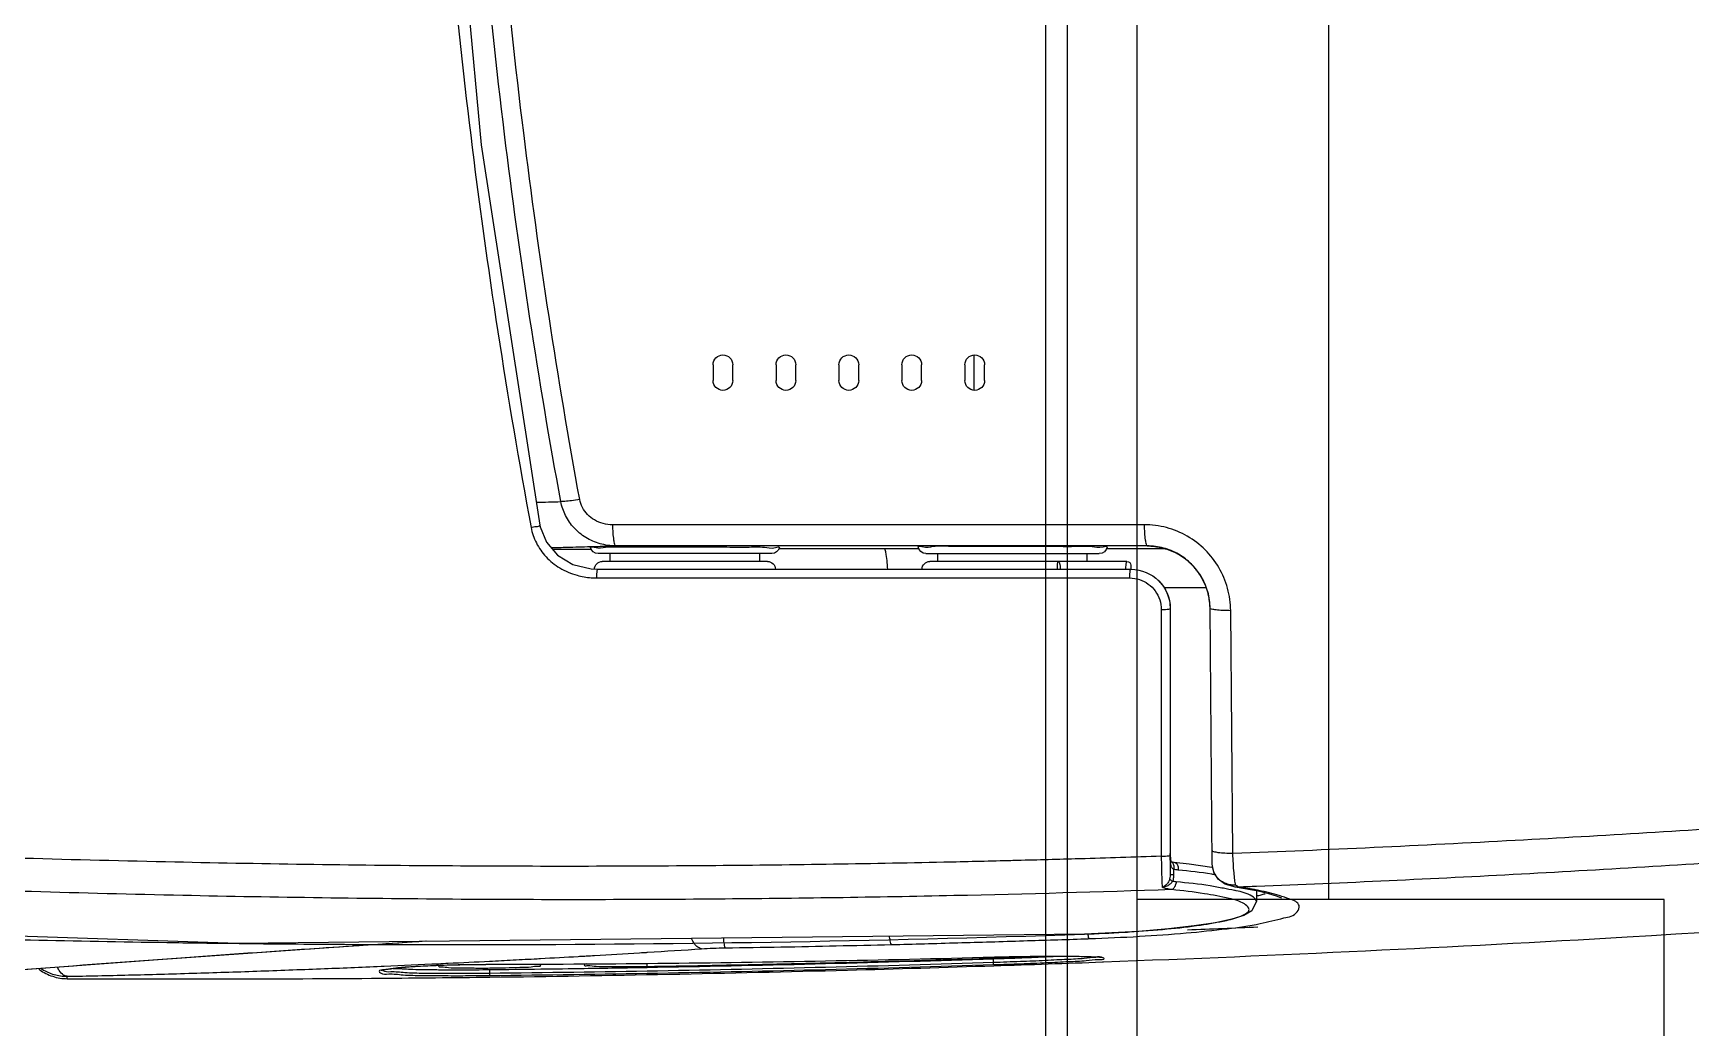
# Model space of a CAD drawing. Header units: millimetres. Extents: x 238075 to 303070, y -258150 to -205841.
# Drawn here: x 259008.1 to 259218.7, y -238812.5 to -238686 of the extents above; entities that cross this region are included whole.
import ezdxf

# ---------------------------------------------------------------- set-up
doc = ezdxf.new("R2010")
doc.units = ezdxf.units.MM
doc.header["$LTSCALE"] = 200
doc.layers.add('L4', color=4, linetype='Continuous')
doc.layers.add('아파트', color=253, linetype='Continuous')

msp = doc.modelspace()

# ---------------------------------------------------------------- linework, layer by layer
at = {"layer": 'L4'}
for p, q in [((259136.69, -238237.69), (259136.69, -238928.49)), ((259139.49, -238928.49), (259139.49, -238237.69)), ((259148.29, -238237.69, 0), (259148.29, -238928.49, 0)), ((259172.64, -238382.72), (259172.64, -238796.22)), ((259060.34, -238649.82), (259064.99, -238700.26)), ((259064.99, -238700.26), (259072.48, -238748.62)), ((259127.62, -238727), (259127.62, -238731.44)), ((259094.47, -238728.22), (259094.47, -238730.22)), ((259096.97, -238730.22), (259096.97, -238728.22)), ((259102.47, -238728.22), (259102.47, -238730.22)), ((259104.97, -238730.22), (259104.97, -238728.22)), ((259110.47, -238728.22), (259110.47, -238730.22)), ((259112.97, -238730.22), (259112.97, -238728.22)), ((259118.47, -238728.22), (259118.47, -238730.22)), ((259120.97, -238730.22), (259120.97, -238728.22)), ((259126.47, -238728.22), (259126.47, -238730.22)), ((259128.97, -238730.22), (259128.97, -238728.22)), ((259072.48, -238748.62), (259072.52, -238748.83)), ((259072.52, -238748.83), (259073.31, -238750.77)), ((259073.31, -238750.77), (259074.72, -238752.42)), ((259074.72, -238752.42), (259076.66, -238753.6)), ((259101.93, -238752.22), (259079.87, -238752.22)), ((259081.4, -238753.22), (259081.4, -238752.22)), ((259081.4, -238753.22), (259081.4, -238752.22)), ((259100.4, -238753.22), (259100.4, -238752.22)), ((259121.52, -238752.22), (259143.54, -238752.22)), ((259123.02, -238753.22), (259123.02, -238752.22)), ((259123.02, -238753.22), (259123.02, -238752.22)), ((259142.02, -238753.22), (259142.02, -238752.22)), ((259149.63, -238751.25), (259149.62, -238751.3)), ((259149.7, -238751.3), (259149.62, -238751.3)), ((259076.66, -238753.6), (259079, -238754.18)), ((259079, -238754.18), (259079.84, -238754.22)), ((259079.84, -238754.22), (259147.55, -238754.22)), ((259101.4, -238753.22), (259080.4, -238753.22)), ((259147.05, -238753.22), (259122.02, -238753.22)), ((259147.55, -238753.72), (259147.55, -238754.22)), ((259151.03, -238755.64), (259151.01, -238755.62)), ((259151.08, -238755.69), (259151.03, -238755.64)), ((259151.08, -238755.69), (259151.13, -238755.74)), ((259151.13, -238755.74), (259151.21, -238755.82)), ((259151.21, -238755.82), (259151.3, -238755.92)), ((259151.3, -238755.92), (259151.41, -238756.06)), ((259151.41, -238756.06), (259151.53, -238756.21)), ((259151.53, -238756.21), (259151.65, -238756.37)), ((259151.65, -238756.37), (259151.78, -238756.56)), ((259151.78, -238756.56), (259151.9, -238756.76)), ((259151.9, -238756.76), (259152.01, -238756.97)), ((259152.01, -238756.97), (259152.12, -238757.2)), ((259152.12, -238757.2), (259152.21, -238757.43)), ((259152.21, -238757.43), (259152.3, -238757.68)), ((259152.3, -238757.68), (259152.38, -238757.93)), ((259152.38, -238757.93), (259152.44, -238758.2)), ((259152.44, -238758.2), (259152.49, -238758.48)), ((259152.49, -238758.48), (259152.52, -238758.76)), ((259152.52, -238758.76), (259152.54, -238759.05)), ((259151.42, -238759.33), (259151.42, -238790.71)), ((259152.54, -238759.05), (259152.55, -238759.22)), ((259152.55, -238759.22), (259152.55, -238793.08)), ((259157.9, -238791.7), (259157.61, -238759.18)), ((259160.51, -238790.37), (259160.24, -238759.49)), ((259152.55, -238790.36), (259152.55, -238790.37)), ((259152.55, -238790.36), (259152.55, -238790.52)), ((259152.55, -238790.52), (259152.57, -238791.03)), ((259152.57, -238791.03), (259152.62, -238791.36)), ((259152.61, -238791.38), (259152.67, -238791.4)), ((259152.62, -238791.36), (259152.64, -238791.41)), ((259152.67, -238791.4), (259152.67, -238791.4)), ((259152.67, -238791.4), (259153.02, -238791.47)), ((259152.98, -238792.37), (259152.98, -238793.08)), ((259153.02, -238791.47), (259154.94, -238791.69)), ((259154.94, -238791.69), (259157.83, -238792.11)), ((259157.83, -238792.11), (259157.98, -238792.14)), ((259158.1, -238792.72), (259157.9, -238791.7)), ((259152.98, -238793.08), (259152.55, -238793.08)), ((259158.66, -238793.61), (259158.1, -238792.72)), ((259159.43, -238794.2), (259158.66, -238793.61)), ((259160.8, -238794.64), (259159.43, -238794.2)), ((259215.29, -238796.22), (259148.29, -238796.22, 0)), ((259161.3, -238794.64), (259160.8, -238794.64)), ((259162.04, -238794.84), (259160.8, -238794.64)), ((259163.73, -238795.17), (259162.04, -238794.84)), ((259163.53, -238796.44), (259162.93, -238797.64)), ((259163.53, -238795.13), (259163.53, -238796.45)), ((259163.53, -238796.45), (259163.53, -238796.44)), ((259165.09, -238795.49), (259163.73, -238795.17)), ((259166.06, -238795.78), (259165.09, -238795.49)), ((259166.62, -238796.01), (259166.06, -238795.78)), ((259166.61, -238795.97), (259166.7, -238796.04)), ((259166.7, -238796.04), (259166.62, -238796.01)), ((259215.29, -238876.22), (259215.29, -238796.22)), ((259034.1, -238801.8), (258924.12, -238798.17)), ((259160.4, -238798.71), (259158.31, -238799.16)), ((259161.9, -238798.23), (259160.4, -238798.71)), ((259162.93, -238797.64), (259161.9, -238798.23)), ((259141.66, -238800.61), (259034.1, -238801.8)), ((259141.66, -238800.61), (259141.65, -238800.61)), ((259144.28, -238800.51), (259141.66, -238800.61)), ((259148.51, -238800.26), (259144.28, -238800.51)), ((259152.32, -238799.95), (259148.51, -238800.26)), ((259155.61, -238799.58), (259152.32, -238799.95)), ((259158.31, -238799.16), (259155.61, -238799.58)), ((259042.56, -238802.57), (259023.4, -238803.92)), ((259058.09, -238801.53), (259042.56, -238802.57)), ((259023.4, -238803.92), (259006.28, -238805.21)), ((259053, -238805.1), (259052.61, -238805.17)), ((259053.51, -238805.03), (259053, -238805.1)), ((259054.16, -238804.95), (259053.51, -238805.03)), ((259054.94, -238804.88), (259054.16, -238804.95)), ((259055.86, -238804.81), (259054.94, -238804.88)), ((259056.91, -238804.74), (259055.86, -238804.81)), ((259058.08, -238804.68), (259056.91, -238804.74)), ((259059.39, -238804.62), (259058.08, -238804.68)), ((259060.8, -238804.57), (259059.39, -238804.62)), ((259062.32, -238804.54), (259060.8, -238804.57)), ((259063.92, -238804.51), (259062.32, -238804.54)), ((259065.59, -238804.5), (259063.92, -238804.51)), ((259066.1, -238804.49), (259065.59, -238804.5)), ((259086.1, -238804.72), (259086.1, -238804.37)), ((259130.1, -238803.67), (259130.1, -238803.57)), ((259130.1, -238804.19), (259130.1, -238803.79)), ((259130.11, -238804.49), (259130.1, -238804.19)), ((259132.08, -238803.52), (259130.11, -238803.57)), ((259134.01, -238803.49), (259132.08, -238803.52)), ((259135.81, -238803.47), (259134.01, -238803.49)), ((259137.45, -238803.46), (259135.81, -238803.47)), ((259138.9, -238803.46), (259137.45, -238803.46)), ((259140.17, -238803.47), (259138.9, -238803.46)), ((259141.24, -238803.48), (259140.17, -238803.47)), ((259141.71, -238803.49), (259141.24, -238803.48)), ((259142.13, -238803.5), (259141.71, -238803.49)), ((259142.5, -238803.52), (259142.13, -238803.5)), ((259142.83, -238803.53), (259142.5, -238803.52)), ((259143.11, -238803.54), (259142.83, -238803.53)), ((259143.36, -238803.56), (259143.11, -238803.54)), ((259143.57, -238803.57), (259143.36, -238803.56)), ((259143.74, -238803.59), (259143.57, -238803.57)), ((259143.87, -238803.6), (259143.74, -238803.59)), ((259143.97, -238803.61), (259143.87, -238803.6)), ((259144.03, -238803.63), (259143.97, -238803.61)), ((259144.05, -238803.63), (259144.03, -238803.63)), ((259052.35, -238805.24), (259052.32, -238805.24)), ((259052.61, -238805.17), (259052.35, -238805.24)), ((259066.1, -238805.57), (259066.1, -238805.16)), ((259066.1, -238805.87), (259066.1, -238805.57))]:
    msp.add_line(p, q, dxfattribs=at)
for points in [[(259059.15, -238649.08), (259060.14, -238665.77), (259061.65, -238682.43), (259063.68, -238699.02)], [(259067.98, -238698.91), (259065.89, -238681.93), (259064.35, -238664.89), (259063.35, -238647.82)], [(259070.41, -238698.72), (259068.33, -238681.78), (259066.79, -238664.77), (259065.8, -238647.73)], [(259063.68, -238699.02), (259065.72, -238715.73), (259068.28, -238732.37), (259071.35, -238748.91)], [(259075.13, -238745.62), (259072.29, -238730.13), (259069.9, -238714.54), (259067.98, -238698.91)], [(259077.53, -238745.34), (259074.7, -238729.88), (259072.33, -238714.33), (259070.41, -238698.72)], [(259094.47, -238728.22), (259094.47, -238727.53), (259095.03, -238726.97), (259095.72, -238726.97)], [(259095.72, -238726.97), (259096.41, -238726.97), (259096.97, -238727.53), (259096.97, -238728.22)], [(259102.47, -238728.22), (259102.47, -238727.53), (259103.03, -238726.97), (259103.72, -238726.97)], [(259103.72, -238726.97), (259104.41, -238726.97), (259104.97, -238727.53), (259104.97, -238728.22)], [(259110.47, -238728.22), (259110.47, -238727.53), (259111.03, -238726.97), (259111.72, -238726.97)], [(259111.72, -238726.97), (259112.41, -238726.97), (259112.97, -238727.53), (259112.97, -238728.22)], [(259118.47, -238728.22), (259118.47, -238727.53), (259119.03, -238726.97), (259119.72, -238726.97)], [(259119.72, -238726.97), (259120.41, -238726.97), (259120.97, -238727.53), (259120.97, -238728.22)], [(259126.47, -238728.22), (259126.47, -238727.53), (259127.03, -238726.97), (259127.72, -238726.97)], [(259127.72, -238726.97), (259128.41, -238726.97), (259128.97, -238727.53), (259128.97, -238728.22)], [(259095.72, -238731.47), (259095.03, -238731.47), (259094.47, -238730.91), (259094.47, -238730.22)], [(259096.97, -238730.22), (259096.97, -238730.91), (259096.41, -238731.47), (259095.72, -238731.47)], [(259103.72, -238731.47), (259103.03, -238731.47), (259102.47, -238730.91), (259102.47, -238730.22)], [(259104.97, -238730.22), (259104.97, -238730.91), (259104.41, -238731.47), (259103.72, -238731.47)], [(259111.72, -238731.47), (259111.03, -238731.47), (259110.47, -238730.91), (259110.47, -238730.22)], [(259112.97, -238730.22), (259112.97, -238730.91), (259112.41, -238731.47), (259111.72, -238731.47)], [(259119.72, -238731.47), (259119.03, -238731.47), (259118.47, -238730.91), (259118.47, -238730.22)], [(259120.97, -238730.22), (259120.97, -238730.91), (259120.41, -238731.47), (259119.72, -238731.47)], [(259127.72, -238731.47), (259127.03, -238731.47), (259126.47, -238730.91), (259126.47, -238730.22)], [(259128.97, -238730.22), (259128.97, -238730.91), (259128.41, -238731.47), (259127.72, -238731.47)], [(259072.02, -238745.7), (259073.06, -238745.68), (259074.1, -238745.65), (259075.13, -238745.62)], [(259075.65, -238745.6), (259075.48, -238745.62), (259075.31, -238745.63), (259075.13, -238745.62)], [(259075.73, -238747.4), (259075.45, -238746.84), (259075.25, -238746.24), (259075.13, -238745.62)], [(259076.49, -238745.5), (259076.21, -238745.54), (259075.93, -238745.57), (259075.65, -238745.6)], [(259077.53, -238745.34), (259077.19, -238745.4), (259076.84, -238745.46), (259076.49, -238745.5)], [(259077.88, -238746.36), (259077.72, -238746.04), (259077.6, -238745.7), (259077.53, -238745.34)], [(259076.81, -238748.96), (259076.38, -238748.49), (259076.02, -238747.97), (259075.73, -238747.4)], [(259078.52, -238747.26), (259078.27, -238746.99), (259078.05, -238746.69), (259077.88, -238746.36)], [(259079.41, -238747.95), (259079.08, -238747.76), (259078.78, -238747.53), (259078.52, -238747.26)], [(259080.49, -238748.4), (259080.12, -238748.3), (259079.75, -238748.15), (259079.41, -238747.95)], [(259071.35, -238748.91), (259071.57, -238748.87), (259071.73, -238748.8), (259071.99, -238748.78)], [(259071.35, -238748.91), (259071.48, -238749.59), (259071.71, -238750.25), (259072.02, -238750.87)], [(259071.99, -238748.78), (259072.19, -238748.77), (259072.45, -238748.79), (259072.47, -238748.62)], [(259078.3, -238750.18), (259077.75, -238749.85), (259077.25, -238749.44), (259076.81, -238748.96)], [(259080.11, -238750.97), (259079.48, -238750.79), (259078.87, -238750.53), (259078.3, -238750.18)], [(259081.69, -238748.56), (259081.29, -238748.56), (259080.89, -238748.51), (259080.49, -238748.4)], [(259081.69, -238748.56), (259081.7, -238748.91), (259081.71, -238749.25), (259081.74, -238749.6)], [(259116.2, -238748.56), (259104.7, -238748.56), (259093.19, -238748.56), (259081.69, -238748.56)], [(259081.74, -238749.6), (259081.76, -238749.9), (259081.79, -238750.2), (259081.83, -238750.47)], [(259149.24, -238748.56), (259138.23, -238748.56), (259127.21, -238748.56), (259116.2, -238748.56)], [(259152.09, -238748.93), (259151.16, -238748.69), (259150.2, -238748.56), (259149.24, -238748.56)], [(259149.24, -238748.56), (259149.25, -238748.91), (259149.26, -238749.25), (259149.28, -238749.6)], [(259149.28, -238749.6), (259149.3, -238749.9), (259149.33, -238750.2), (259149.37, -238750.47)], [(259154.72, -238750.03), (259153.9, -238749.55), (259153.01, -238749.18), (259152.09, -238748.93)], [(259156.99, -238751.75), (259156.31, -238751.08), (259155.55, -238750.5), (259154.72, -238750.03)], [(259072.02, -238750.87), (259072.34, -238751.51), (259072.76, -238752.1), (259073.25, -238752.63)], [(259073.91, -238751.47), (259074.58, -238751.45), (259075.25, -238751.43), (259075.93, -238751.42)], [(259078.9, -238751.69), (259077.31, -238751.7), (259075.71, -238751.7), (259074.11, -238751.71)], [(259075.93, -238751.42), (259076.92, -238751.39), (259077.91, -238751.36), (259078.9, -238751.33)], [(259078.9, -238751.45), (259078.9, -238751.29), (259079.16, -238751.37), (259079.38, -238751.42)], [(259078.9, -238751.33), (259079.21, -238751.33), (259079.53, -238751.32), (259079.85, -238751.31)], [(259079.87, -238752.22), (259079.41, -238752.22), (259079.01, -238751.9), (259078.9, -238751.45)], [(259079.01, -238751.69), (259078.97, -238751.69), (259078.94, -238751.69), (259078.9, -238751.69)], [(259079.38, -238751.42), (259080.04, -238751.57), (259080.39, -238751.45), (259080.8, -238751.4)], [(259079.85, -238751.31), (259080.6, -238751.29), (259081.35, -238751.27), (259082.1, -238751.25)], [(259082.1, -238751.25), (259081.43, -238751.25), (259080.76, -238751.15), (259080.11, -238750.97)], [(259080.8, -238751.4), (259081.46, -238751.31), (259082.27, -238751.36), (259083.04, -238751.38)], [(259081.83, -238750.47), (259081.86, -238750.65), (259081.89, -238750.82), (259081.95, -238751.04)], [(259081.95, -238751.04), (259081.98, -238751.14), (259082.02, -238751.24), (259082.1, -238751.25)], [(259116.59, -238751.25), (259105.1, -238751.25), (259093.6, -238751.25), (259082.1, -238751.25)], [(259083.04, -238751.38), (259084.03, -238751.4), (259084.97, -238751.38), (259085.91, -238751.36)], [(259085.91, -238751.36), (259087, -238751.35), (259088.1, -238751.36), (259089.19, -238751.36)], [(259089.19, -238751.36), (259090.33, -238751.36), (259091.47, -238751.37), (259092.61, -238751.36)], [(259092.61, -238751.36), (259093.7, -238751.36), (259094.8, -238751.36), (259095.88, -238751.38)], [(259095.88, -238751.38), (259096.83, -238751.39), (259097.76, -238751.42), (259098.76, -238751.4)], [(259098.76, -238751.4), (259099.53, -238751.38), (259100.34, -238751.33), (259100.99, -238751.42)], [(259100.99, -238751.42), (259101.41, -238751.48), (259101.76, -238751.6), (259102.41, -238751.45)], [(259102.9, -238751.48), (259102.78, -238751.92), (259102.39, -238752.22), (259101.93, -238752.22)], [(259102.41, -238751.45), (259102.64, -238751.4), (259102.9, -238751.32), (259102.9, -238751.48)], [(259109.45, -238751.64), (259107.26, -238751.64), (259105.08, -238751.64), (259102.9, -238751.64)], [(259116.2, -238751.64), (259113.95, -238751.64), (259111.7, -238751.64), (259109.45, -238751.64)], [(259120.52, -238751.64), (259119.08, -238751.64), (259117.64, -238751.64), (259116.2, -238751.64)], [(259116.4, -238752.02), (259116.37, -238751.84), (259116.35, -238751.64), (259116.2, -238751.64)], [(259116.57, -238753.09), (259116.53, -238752.76), (259116.47, -238752.46), (259116.4, -238752.02)], [(259149.63, -238751.25), (259138.61, -238751.25), (259127.6, -238751.25), (259116.59, -238751.25)], [(259120.52, -238751.36), (259120.53, -238751.2), (259120.79, -238751.28), (259121.01, -238751.33)], [(259121.52, -238752.22), (259121.02, -238752.22), (259120.59, -238751.85), (259120.52, -238751.36)], [(259120.63, -238751.64), (259120.59, -238751.64), (259120.56, -238751.64), (259120.52, -238751.64)], [(259121.01, -238751.33), (259121.66, -238751.48), (259122.02, -238751.36), (259122.43, -238751.3)], [(259122.43, -238751.3), (259123.08, -238751.21), (259123.89, -238751.26), (259124.67, -238751.28)], [(259124.67, -238751.28), (259125.66, -238751.31), (259126.59, -238751.28), (259127.54, -238751.27)], [(259127.54, -238751.27), (259128.62, -238751.26), (259129.72, -238751.26), (259130.82, -238751.27)], [(259130.82, -238751.27), (259131.96, -238751.27), (259133.09, -238751.27), (259134.23, -238751.27)], [(259134.23, -238751.27), (259135.33, -238751.27), (259136.43, -238751.27), (259137.51, -238751.28)], [(259137.51, -238751.28), (259138.46, -238751.3), (259139.39, -238751.33), (259140.38, -238751.3)], [(259140.38, -238751.3), (259141.16, -238751.28), (259141.97, -238751.23), (259142.62, -238751.33)], [(259142.62, -238751.33), (259143.03, -238751.39), (259143.38, -238751.5), (259144.04, -238751.36)], [(259144.52, -238751.39), (259144.44, -238751.87), (259144.03, -238752.22), (259143.54, -238752.22)], [(259144.04, -238751.36), (259144.26, -238751.31), (259144.52, -238751.22), (259144.52, -238751.39)], [(259144.52, -238751.64), (259144.49, -238751.64), (259144.46, -238751.64), (259144.43, -238751.64)], [(259145.74, -238751.64), (259145.33, -238751.64), (259144.93, -238751.64), (259144.52, -238751.64)], [(259149.86, -238751.63), (259148.49, -238751.64), (259147.11, -238751.64), (259145.74, -238751.64)], [(259149.37, -238750.47), (259149.4, -238750.65), (259149.43, -238750.82), (259149.49, -238751.04)], [(259149.49, -238751.04), (259149.51, -238751.14), (259149.54, -238751.24), (259149.62, -238751.25)], [(259151.52, -238751.53), (259150.9, -238751.38), (259150.26, -238751.3), (259149.62, -238751.3)], [(259151.69, -238751.52), (259151.02, -238751.34), (259150.32, -238751.25), (259149.63, -238751.25)], [(259151.78, -238751.62), (259151.14, -238751.62), (259150.5, -238751.63), (259149.86, -238751.63)], [(259153.23, -238752.15), (259152.69, -238751.88), (259152.11, -238751.67), (259151.52, -238751.53)], [(259153.61, -238752.31), (259153.01, -238751.96), (259152.36, -238751.7), (259151.69, -238751.52)], [(259154.38, -238752.86), (259154.02, -238752.59), (259153.63, -238752.35), (259153.23, -238752.15)], [(259155.25, -238753.56), (259154.76, -238753.08), (259154.21, -238752.65), (259153.61, -238752.31)], [(259158.73, -238754.01), (259158.25, -238753.18), (259157.66, -238752.43), (259156.99, -238751.75)], [(259073.25, -238752.63), (259073.76, -238753.18), (259074.35, -238753.66), (259075, -238754.05)], [(259075, -238754.05), (259075.68, -238754.46), (259076.43, -238754.78), (259077.19, -238754.99)], [(259079.4, -238754.22), (259079.4, -238753.67), (259079.85, -238753.22), (259080.4, -238753.22)], [(259079.71, -238754.79), (259079.73, -238754.65), (259079.75, -238754.51), (259079.76, -238754.38)], [(259079.76, -238754.38), (259079.77, -238754.32), (259079.78, -238754.22), (259079.84, -238754.22)], [(259101.4, -238753.22), (259101.95, -238753.22), (259102.4, -238753.67), (259102.4, -238754.22)], [(259116.67, -238754.22), (259116.65, -238753.85), (259116.62, -238753.44), (259116.57, -238753.09)], [(259121.02, -238754.22), (259121.02, -238753.67), (259121.47, -238753.22), (259122.02, -238753.22)], [(259138.19, -238753.85), (259138.18, -238753.89), (259138.18, -238753.93), (259138.18, -238753.97)], [(259138.18, -238753.97), (259138.18, -238754.01), (259138.18, -238754.05), (259138.18, -238754.09)], [(259138.18, -238754.09), (259138.18, -238754.14), (259138.18, -238754.18), (259138.18, -238754.22)], [(259138.2, -238753.62), (259138.19, -238753.65), (259138.19, -238753.69), (259138.19, -238753.73)], [(259138.19, -238753.73), (259138.19, -238753.77), (259138.19, -238753.81), (259138.19, -238753.85)], [(259138.22, -238753.34), (259138.22, -238753.41), (259138.21, -238753.46), (259138.2, -238753.51)], [(259138.2, -238753.51), (259138.2, -238753.54), (259138.2, -238753.58), (259138.2, -238753.62)], [(259138.26, -238753.22), (259138.22, -238753.22), (259138.23, -238753.29), (259138.22, -238753.34)], [(259138.26, -238753.22), (259138.31, -238753.22), (259138.35, -238753.25), (259138.38, -238753.28)], [(259138.38, -238753.28), (259138.42, -238753.32), (259138.45, -238753.37), (259138.47, -238753.42)], [(259138.47, -238753.42), (259138.48, -238753.45), (259138.49, -238753.48), (259138.5, -238753.51)], [(259138.5, -238753.51), (259138.51, -238753.55), (259138.52, -238753.58), (259138.53, -238753.62)], [(259138.53, -238753.62), (259138.54, -238753.65), (259138.55, -238753.69), (259138.56, -238753.73)], [(259138.56, -238753.73), (259138.56, -238753.77), (259138.57, -238753.81), (259138.57, -238753.85)], [(259138.57, -238753.85), (259138.58, -238753.89), (259138.58, -238753.93), (259138.59, -238753.97)], [(259138.59, -238753.97), (259138.59, -238754.01), (259138.59, -238754.05), (259138.59, -238754.09)], [(259138.59, -238754.09), (259138.6, -238754.14), (259138.6, -238754.18), (259138.6, -238754.22)], [(259146.88, -238753.89), (259146.88, -238754), (259146.87, -238754.11), (259146.87, -238754.22)], [(259146.91, -238753.63), (259146.9, -238753.72), (259146.89, -238753.8), (259146.88, -238753.89)], [(259146.94, -238753.43), (259146.93, -238753.5), (259146.92, -238753.56), (259146.91, -238753.63)], [(259146.98, -238753.31), (259146.96, -238753.36), (259146.95, -238753.39), (259146.94, -238753.43)], [(259147.05, -238753.22), (259147.01, -238753.22), (259146.99, -238753.27), (259146.98, -238753.31)], [(259147.05, -238753.22), (259147.32, -238753.22), (259147.55, -238753.45), (259147.55, -238753.72)], [(259147.43, -238754.79), (259147.44, -238754.66), (259147.46, -238754.55), (259147.48, -238754.38)], [(259147.48, -238754.38), (259147.48, -238754.3), (259147.49, -238754.22), (259147.55, -238754.22)], [(259147.55, -238754.22), (259150.31, -238754.22), (259152.55, -238756.46), (259152.55, -238759.22)], [(259154.66, -238753.08), (259154.57, -238753), (259154.48, -238752.93), (259154.38, -238752.86)], [(259154.82, -238753.21), (259154.77, -238753.17), (259154.71, -238753.12), (259154.66, -238753.08)], [(259155.62, -238754), (259155.37, -238753.72), (259155.1, -238753.45), (259154.82, -238753.21)], [(259155.64, -238753.98), (259155.52, -238753.84), (259155.39, -238753.7), (259155.25, -238753.56)], [(259155.81, -238754.22), (259155.75, -238754.15), (259155.68, -238754.07), (259155.62, -238754)], [(259156.15, -238754.62), (259155.99, -238754.4), (259155.82, -238754.19), (259155.64, -238753.98)], [(259156.13, -238754.64), (259156.03, -238754.5), (259155.92, -238754.36), (259155.81, -238754.22)], [(259159.84, -238756.64), (259159.59, -238755.72), (259159.21, -238754.83), (259158.73, -238754.01)], [(259077.19, -238754.99), (259077.78, -238755.15), (259078.38, -238755.26), (259078.98, -238755.3)], [(259078.98, -238755.3), (259079.22, -238755.32), (259079.46, -238755.33), (259079.7, -238755.33)], [(259079.7, -238755.33), (259079.7, -238755.15), (259079.7, -238754.97), (259079.71, -238754.79)], [(259079.7, -238755.33), (259079.75, -238755.33), (259079.79, -238755.33), (259079.84, -238755.33)], [(259079.84, -238755.33), (259087.42, -238755.33), (259095.01, -238755.33), (259102.59, -238755.33)], [(259102.59, -238755.33), (259106.67, -238755.33), (259110.75, -238755.33), (259114.82, -238755.33)], [(259114.82, -238755.33), (259114.99, -238755.33), (259115.16, -238755.33), (259115.32, -238755.33)], [(259115.32, -238755.33), (259118.6, -238755.33), (259121.88, -238755.33), (259125.16, -238755.33)], [(259125.16, -238755.33), (259132.58, -238755.33), (259140, -238755.33), (259147.42, -238755.33)], [(259147.42, -238755.33), (259147.41, -238755.15), (259147.41, -238754.95), (259147.43, -238754.79)], [(259147.42, -238755.33), (259147.84, -238755.33), (259148.26, -238755.4), (259148.66, -238755.53)], [(259148.66, -238755.53), (259149.06, -238755.66), (259149.43, -238755.85), (259149.77, -238756.1)], [(259149.77, -238756.1), (259150.11, -238756.34), (259150.41, -238756.65), (259150.65, -238756.98)], [(259152.13, -238756.59), (259152.02, -238756.59), (259151.9, -238756.59), (259151.79, -238756.59)], [(259156.55, -238756.57), (259155.08, -238756.58), (259153.6, -238756.58), (259152.13, -238756.59)], [(259156.63, -238755.43), (259156.48, -238755.16), (259156.31, -238754.89), (259156.13, -238754.64)], [(259156.52, -238755.2), (259156.4, -238755), (259156.28, -238754.81), (259156.15, -238754.62)], [(259157.33, -238757.11), (259157.14, -238756.44), (259156.87, -238755.8), (259156.52, -238755.2)], [(259157.11, -238756.57), (259156.92, -238756.57), (259156.74, -238756.57), (259156.55, -238756.57)], [(259156.67, -238755.51), (259156.65, -238755.49), (259156.64, -238755.46), (259156.63, -238755.43)], [(259157.24, -238756.88), (259157.1, -238756.41), (259156.9, -238755.95), (259156.67, -238755.51)], [(259160.24, -238759.49), (259160.23, -238758.53), (259160.1, -238757.57), (259159.84, -238756.64)], [(259150.65, -238756.98), (259150.9, -238757.32), (259151.09, -238757.7), (259151.22, -238758.1)], [(259151.22, -238758.1), (259151.35, -238758.49), (259151.42, -238758.92), (259151.42, -238759.33)], [(259157.39, -238757.4), (259157.35, -238757.23), (259157.3, -238757.05), (259157.24, -238756.88)], [(259157.61, -238759.18), (259157.61, -238758.48), (259157.51, -238757.78), (259157.33, -238757.11)], [(259157.52, -238758.06), (259157.49, -238757.84), (259157.44, -238757.62), (259157.39, -238757.4)], [(259157.61, -238759.12), (259157.61, -238758.76), (259157.57, -238758.41), (259157.52, -238758.06)], [(259151.42, -238759.33), (259151.6, -238759.34), (259151.8, -238759.34), (259151.97, -238759.33)], [(259151.97, -238759.33), (259152.1, -238759.31), (259152.21, -238759.29), (259152.39, -238759.28)], [(259152.39, -238759.28), (259152.46, -238759.28), (259152.55, -238759.28), (259152.55, -238759.22)], [(259157.81, -238759.29), (259157.72, -238759.27), (259157.62, -238759.25), (259157.61, -238759.18)], [(259158.37, -238759.39), (259158.19, -238759.37), (259158.04, -238759.34), (259157.81, -238759.29)], [(259159.21, -238759.46), (259158.92, -238759.44), (259158.63, -238759.42), (259158.37, -238759.39)], [(259160.24, -238759.49), (259159.9, -238759.48), (259159.56, -238759.48), (259159.21, -238759.46)], [(259229.84, -238786.67), (259218.7, -238787.43), (259207.55, -238788.11), (259196.39, -238788.71)], [(259026.11, -238791.46), (259013.32, -238791.19), (259000.53, -238790.82), (258987.74, -238790.35)], [(259158.08, -238790.14), (259157.99, -238790.11), (259157.89, -238790.08), (259157.88, -238790)], [(259158.64, -238790.26), (259158.46, -238790.23), (259158.3, -238790.2), (259158.08, -238790.14)], [(259159.48, -238790.34), (259159.2, -238790.32), (259158.9, -238790.29), (259158.64, -238790.26)], [(259160.51, -238790.37), (259160.17, -238790.37), (259159.83, -238790.36), (259159.48, -238790.34)], [(259196.39, -238788.71), (259184.44, -238789.36), (259172.48, -238789.91), (259160.51, -238790.37)], [(259061.37, -238791.95), (259049.62, -238791.88), (259037.86, -238791.71), (259026.11, -238791.46)], [(259093.87, -238791.92), (259083.04, -238792.01), (259072.2, -238792.02), (259061.37, -238791.95)], [(259123.81, -238791.48), (259113.83, -238791.69), (259103.85, -238791.84), (259093.87, -238791.92)], [(259131.96, -238791.29), (259129.24, -238791.35), (259126.52, -238791.42), (259123.81, -238791.48)], [(259132.05, -238791.28), (259132.02, -238791.28), (259131.99, -238791.28), (259131.96, -238791.29)], [(259133.05, -238791.26), (259132.72, -238791.27), (259132.38, -238791.27), (259132.05, -238791.28)], [(259133.14, -238791.25), (259133.11, -238791.26), (259133.08, -238791.26), (259133.05, -238791.26)], [(259140.97, -238791.04), (259138.36, -238791.12), (259135.75, -238791.19), (259133.14, -238791.25)], [(259141.09, -238791.04), (259141.05, -238791.04), (259141.01, -238791.04), (259140.97, -238791.04)], [(259151.42, -238790.71), (259147.98, -238790.82), (259144.53, -238790.93), (259141.09, -238791.04)], [(259151.42, -238790.71), (259151.6, -238790.71), (259151.79, -238790.71), (259151.97, -238790.69)], [(259151.42, -238790.71), (259151.42, -238791.26), (259151.43, -238791.8), (259151.44, -238792.35)], [(259151.44, -238792.35), (259151.45, -238792.81), (259151.46, -238793.27), (259151.48, -238793.73)], [(259151.97, -238790.69), (259152.11, -238790.68), (259152.25, -238790.66), (259152.39, -238790.65)], [(259152.39, -238790.65), (259152.45, -238790.64), (259152.55, -238790.63), (259152.55, -238790.57)], [(259152.55, -238790.79), (259152.55, -238790.65), (259152.55, -238790.52), (259152.55, -238790.38)], [(259152.56, -238791.15), (259152.56, -238791.03), (259152.55, -238790.91), (259152.55, -238790.79)], [(259152.58, -238791.46), (259152.57, -238791.36), (259152.57, -238791.26), (259152.56, -238791.15)], [(259152.61, -238791.71), (259152.6, -238791.63), (259152.59, -238791.55), (259152.58, -238791.46)], [(259152.66, -238791.92), (259152.64, -238791.85), (259152.63, -238791.78), (259152.61, -238791.71)], [(259152.72, -238792.08), (259152.7, -238792.03), (259152.68, -238791.98), (259152.66, -238791.92)], [(259152.67, -238791.41), (259152.7, -238791.42), (259152.73, -238791.43), (259152.76, -238791.45)], [(259152.79, -238792.21), (259152.76, -238792.17), (259152.74, -238792.13), (259152.72, -238792.08)], [(259152.76, -238791.45), (259152.88, -238791.52), (259152.94, -238791.67), (259152.97, -238791.8)], [(259152.98, -238792.37), (259152.9, -238792.33), (259152.84, -238792.27), (259152.79, -238792.21)], [(259152.97, -238791.8), (259153.02, -238791.99), (259153.01, -238792.18), (259152.98, -238792.37)], [(259153.27, -238792.43), (259153.17, -238792.42), (259153.07, -238792.39), (259152.98, -238792.37)], [(259153.08, -238791.48), (259153.15, -238791.49), (259153.23, -238791.52), (259153.29, -238791.57)], [(259153.57, -238792.47), (259153.47, -238792.46), (259153.37, -238792.45), (259153.27, -238792.43)], [(259153.29, -238791.57), (259153.4, -238791.66), (259153.47, -238791.8), (259153.51, -238791.94)], [(259153.51, -238791.94), (259153.57, -238792.11), (259153.58, -238792.29), (259153.57, -238792.47)], [(259157.92, -238792.05), (259157.91, -238791.93), (259157.9, -238791.82), (259157.9, -238791.7)], [(259157.99, -238792.38), (259157.96, -238792.27), (259157.94, -238792.16), (259157.92, -238792.05)], [(259158.1, -238792.71), (259158.05, -238792.6), (259158.02, -238792.49), (259157.99, -238792.38)], [(259160.57, -238791.65), (259160.55, -238791.23), (259160.53, -238790.8), (259160.51, -238790.37)], [(259160.66, -238792.8), (259160.62, -238792.42), (259160.6, -238792.04), (259160.57, -238791.65)], [(259230.57, -238790.96), (259219.44, -238791.71), (259208.31, -238792.39), (259197.18, -238792.99)], [(259027.11, -238795.7), (259014.28, -238795.42), (259001.46, -238795.05), (258988.63, -238794.57)], [(259151.48, -238793.73), (259151.49, -238794.04), (259151.5, -238794.35), (259151.53, -238794.66)], [(259151.88, -238794.47), (259151.82, -238794.52), (259151.76, -238794.55), (259151.7, -238794.59)], [(259152, -238794.56), (259151.92, -238794.59), (259151.84, -238794.61), (259151.76, -238794.63)], [(259152.05, -238794.33), (259151.99, -238794.38), (259151.94, -238794.43), (259151.88, -238794.47)], [(259152.23, -238794.46), (259152.15, -238794.5), (259152.08, -238794.53), (259152, -238794.56)], [(259152.19, -238794.16), (259152.15, -238794.22), (259152.1, -238794.28), (259152.05, -238794.33)], [(259152.32, -238793.98), (259152.28, -238794.05), (259152.24, -238794.11), (259152.19, -238794.16)], [(259152.43, -238794.34), (259152.36, -238794.39), (259152.3, -238794.43), (259152.23, -238794.46)], [(259152.41, -238793.8), (259152.38, -238793.86), (259152.35, -238793.92), (259152.32, -238793.98)], [(259152.48, -238793.62), (259152.46, -238793.68), (259152.44, -238793.74), (259152.41, -238793.8)], [(259152.6, -238794.2), (259152.55, -238794.25), (259152.49, -238794.3), (259152.43, -238794.34)], [(259152.54, -238793.24), (259152.53, -238793.37), (259152.52, -238793.5), (259152.48, -238793.62)], [(259152.67, -238793.8), (259152.59, -238793.75), (259152.51, -238793.7), (259152.48, -238793.62)], [(259152.55, -238793.08), (259152.55, -238793.13), (259152.54, -238793.19), (259152.54, -238793.24)], [(259152.74, -238794.06), (259152.7, -238794.11), (259152.65, -238794.16), (259152.6, -238794.2)], [(259152.85, -238793.91), (259152.79, -238793.88), (259152.73, -238793.84), (259152.67, -238793.8)], [(259152.85, -238793.91), (259152.82, -238793.96), (259152.78, -238794.01), (259152.74, -238794.06)], [(259152.91, -238793.72), (259152.89, -238793.79), (259152.87, -238793.85), (259152.85, -238793.91)], [(259153.07, -238793.94), (259153, -238793.93), (259152.92, -238793.92), (259152.85, -238793.91)], [(259152.94, -238793.52), (259152.93, -238793.59), (259152.92, -238793.66), (259152.91, -238793.72)], [(259152.97, -238793.31), (259152.96, -238793.38), (259152.96, -238793.45), (259152.94, -238793.52)], [(259152.98, -238793.08), (259152.98, -238793.16), (259152.97, -238793.23), (259152.97, -238793.31)], [(259153.2, -238794.43), (259153.15, -238794.55), (259153.09, -238794.68), (259152.99, -238794.78)], [(259153.3, -238793.97), (259153.22, -238793.96), (259153.14, -238793.95), (259153.07, -238793.94)], [(259153.3, -238793.97), (259153.29, -238794.12), (259153.25, -238794.28), (259153.2, -238794.43)], [(259157.63, -238794.48), (259156.2, -238794.24), (259154.74, -238794.1), (259153.3, -238793.97)], [(259157.83, -238792.99), (259156.42, -238792.75), (259154.99, -238792.61), (259153.57, -238792.47)], [(259159.31, -238794.79), (259158.76, -238794.68), (259158.19, -238794.57), (259157.63, -238794.48)], [(259158.33, -238793.08), (259158.16, -238793.05), (259157.99, -238793.02), (259157.83, -238792.99)], [(259158.25, -238793.02), (259158.19, -238792.92), (259158.14, -238792.81), (259158.1, -238792.71)], [(259158.43, -238793.3), (259158.36, -238793.21), (259158.3, -238793.12), (259158.25, -238793.02)], [(259158.65, -238793.56), (259158.57, -238793.48), (259158.5, -238793.39), (259158.43, -238793.3)], [(259158.9, -238793.78), (259158.81, -238793.71), (259158.73, -238793.64), (259158.65, -238793.56)], [(259159.18, -238793.98), (259159.08, -238793.92), (259158.99, -238793.85), (259158.9, -238793.78)], [(259159.48, -238794.13), (259159.38, -238794.09), (259159.27, -238794.03), (259159.18, -238793.98)], [(259159.65, -238794.29), (259159.57, -238794.26), (259159.5, -238794.23), (259159.43, -238794.2)], [(259159.81, -238794.25), (259159.69, -238794.22), (259159.59, -238794.18), (259159.48, -238794.13)], [(259159.93, -238794.37), (259159.83, -238794.35), (259159.74, -238794.33), (259159.65, -238794.29)], [(259160.14, -238794.33), (259160.03, -238794.31), (259159.91, -238794.29), (259159.81, -238794.25)], [(259160.22, -238794.41), (259160.12, -238794.41), (259160.03, -238794.39), (259159.93, -238794.37)], [(259160.48, -238794.37), (259160.37, -238794.37), (259160.25, -238794.35), (259160.14, -238794.33)], [(259160.52, -238794.42), (259160.42, -238794.42), (259160.32, -238794.42), (259160.22, -238794.41)], [(259160.86, -238794.37), (259160.73, -238794.38), (259160.61, -238794.38), (259160.48, -238794.37)], [(259160.86, -238794.37), (259160.75, -238794.39), (259160.64, -238794.41), (259160.52, -238794.42)], [(259160.75, -238793.72), (259160.71, -238793.42), (259160.68, -238793.11), (259160.66, -238792.8)], [(259160.86, -238794.37), (259160.81, -238794.16), (259160.78, -238793.94), (259160.75, -238793.72)], [(259160.95, -238794.44), (259160.92, -238794.42), (259160.89, -238794.39), (259160.86, -238794.37)], [(259161.08, -238794.53), (259161.03, -238794.51), (259160.99, -238794.47), (259160.95, -238794.44)], [(259161.3, -238794.64), (259161.23, -238794.61), (259161.15, -238794.58), (259161.08, -238794.53)], [(259163.52, -238794.56), (259162.78, -238794.58), (259162.04, -238794.61), (259161.3, -238794.64)], [(259197.18, -238792.99), (259185.96, -238793.59), (259174.74, -238794.12), (259163.52, -238794.56)], [(259210.62, -238800.96), (259243.6, -238799.03), (259276.56, -238796.58), (259309.47, -238793.61)], [(259062.48, -238796.19), (259050.69, -238796.11), (259038.9, -238795.95), (259027.11, -238795.7)], [(259095.05, -238796.16), (259084.2, -238796.25), (259073.34, -238796.26), (259062.48, -238796.19)], [(259125.06, -238795.72), (259115.06, -238795.94), (259105.06, -238796.08), (259095.05, -238796.16)], [(259152.73, -238794.95), (259143.51, -238795.27), (259134.29, -238795.52), (259125.06, -238795.72)], [(259151.7, -238794.59), (259151.64, -238794.62), (259151.59, -238794.64), (259151.53, -238794.66)], [(259151.76, -238794.63), (259151.68, -238794.65), (259151.61, -238794.66), (259151.53, -238794.66)], [(259152.1, -238794.84), (259151.9, -238794.79), (259151.71, -238794.73), (259151.53, -238794.66)], [(259152.73, -238794.95), (259152.52, -238794.93), (259152.31, -238794.89), (259152.1, -238794.84)], [(259152.99, -238794.78), (259152.92, -238794.86), (259152.83, -238794.93), (259152.73, -238794.95)], [(259156.89, -238795.47), (259155.52, -238795.24), (259154.12, -238795.09), (259152.73, -238794.95)], [(259160.04, -238796.09), (259158.98, -238795.86), (259157.94, -238795.64), (259156.89, -238795.47)], [(259160.72, -238795.07), (259160.25, -238794.98), (259159.78, -238794.88), (259159.31, -238794.79)], [(259161.97, -238796.78), (259161.4, -238796.4), (259160.71, -238796.24), (259160.04, -238796.09)], [(259160.91, -238795.1), (259160.85, -238795.09), (259160.78, -238795.08), (259160.72, -238795.07)], [(259162.92, -238795.79), (259162.33, -238795.4), (259161.6, -238795.23), (259160.91, -238795.1)], [(259163.52, -238795.01), (259162.79, -238794.87), (259162.05, -238794.75), (259161.3, -238794.64)], [(259163.53, -238796.45), (259163.48, -238796.15), (259163.17, -238795.95), (259162.92, -238795.79)], [(259163.79, -238795.07), (259163.7, -238795.05), (259163.61, -238795.03), (259163.52, -238795.01)], [(259163.54, -238795.76), (259163.72, -238795.71), (259163.91, -238795.66), (259164.1, -238795.61)], [(259165.15, -238795.36), (259164.7, -238795.25), (259164.25, -238795.15), (259163.79, -238795.07)], [(259164.1, -238795.61), (259164.27, -238795.57), (259164.44, -238795.52), (259164.61, -238795.47)], [(259167.74, -238796.16), (259166.77, -238795.81), (259166.03, -238795.58), (259165.15, -238795.36)], [(259168.92, -238796.98), (259168.84, -238796.55), (259168.26, -238796.34), (259167.74, -238796.16)], [(259159.69, -238798.86), (259160.41, -238798.7), (259161.13, -238798.53), (259161.78, -238798.2)], [(259161.78, -238798.2), (259162.09, -238798.04), (259162.55, -238797.84), (259162.56, -238797.49)], [(259162.52, -238797.32), (259162.41, -238797.09), (259162.18, -238796.92), (259161.97, -238796.78)], [(259162.56, -238797.49), (259162.56, -238797.43), (259162.54, -238797.38), (259162.52, -238797.32)], [(259163.98, -238799.28), (259164.97, -238799.07), (259165.94, -238798.8), (259166.99, -238798.56)], [(259166.99, -238798.56), (259167.61, -238798.43), (259168.27, -238798.31), (259168.66, -238797.79)], [(259168.66, -238797.79), (259168.85, -238797.55), (259168.97, -238797.23), (259168.92, -238796.98)], [(259062.04, -238801.95), (259088.58, -238801.95), (259115.13, -238801.52), (259141.65, -238800.61)], [(259116.9, -238800.99), (259116.89, -238800.95), (259116.89, -238800.92), (259116.88, -238800.89)], [(259141.65, -238800.61), (259143.31, -238800.55), (259144.97, -238800.48), (259146.63, -238800.38)], [(259142.15, -238800.89), (259142.13, -238800.79), (259142.11, -238800.69), (259142.1, -238800.6)], [(259142.27, -238801.19), (259142.19, -238801.12), (259142.17, -238801), (259142.15, -238800.89)], [(259142.27, -238801.19), (259144.4, -238801.11), (259146.52, -238801.02), (259148.64, -238800.89)], [(259146.63, -238800.38), (259146.79, -238800.37), (259146.96, -238800.36), (259147.12, -238800.35)], [(259147.12, -238800.35), (259147.21, -238800.34), (259147.29, -238800.34), (259147.38, -238800.33)], [(259147.38, -238800.33), (259148.97, -238800.23), (259150.57, -238800.1), (259152.16, -238799.95)], [(259148.64, -238800.89), (259150.62, -238800.78), (259152.6, -238800.64), (259154.58, -238800.47)], [(259152.16, -238799.95), (259153.58, -238799.82), (259154.99, -238799.67), (259156.4, -238799.46)], [(259154.58, -238800.47), (259156.31, -238800.31), (259158.03, -238800.13), (259159.77, -238799.92)], [(259154.75, -238800.06), (259157.73, -238799.95), (259160.72, -238799.82), (259163.7, -238799.7)], [(259156.4, -238799.46), (259157.5, -238799.29), (259158.6, -238799.1), (259159.69, -238798.86)], [(259159.77, -238799.92), (259161.18, -238799.76), (259162.61, -238799.58), (259163.98, -238799.28)], [(258990.42, -238800.91), (259001.97, -238801.24), (259013.52, -238801.5), (259025.07, -238801.67)], [(259025.07, -238801.67), (259026.42, -238801.69), (259027.76, -238801.71), (259029.11, -238801.73)], [(259044.47, -238802.43), (259038.39, -238802.84), (259032.32, -238803.26), (259026.25, -238803.7)], [(259029.11, -238801.73), (259040.09, -238801.88), (259051.06, -238801.95), (259062.04, -238801.95)], [(259057.92, -238801.53), (259053.44, -238801.83), (259048.95, -238802.12), (259044.47, -238802.43)], [(259079.4, -238803.33), (259081.31, -238803.22), (259083.22, -238803.1), (259085.14, -238802.98)], [(259085.14, -238802.98), (259085.43, -238802.96), (259085.73, -238802.95), (259086.03, -238802.93)], [(259086.03, -238802.93), (259086.07, -238802.92), (259086.11, -238802.92), (259086.15, -238802.92)], [(259086.15, -238802.92), (259088.43, -238802.78), (259090.72, -238802.63), (259093.01, -238802.48)], [(259091.91, -238801.52), (259091.85, -238801.41), (259091.79, -238801.29), (259091.74, -238801.17)], [(259092.42, -238802.19), (259092.2, -238802), (259092.04, -238801.77), (259091.91, -238801.52)], [(259093.01, -238802.48), (259092.79, -238802.45), (259092.59, -238802.33), (259092.42, -238802.19)], [(259093.01, -238802.48), (259093.49, -238802.44), (259093.98, -238802.42), (259094.47, -238802.4)], [(259094.47, -238802.4), (259094.99, -238802.38), (259095.52, -238802.37), (259096.05, -238802.36)], [(259095.84, -238801.4), (259095.83, -238801.31), (259095.82, -238801.21), (259095.81, -238801.12)], [(259095.94, -238802.06), (259095.9, -238801.83), (259095.86, -238801.62), (259095.84, -238801.4)], [(259096.05, -238802.36), (259095.97, -238802.29), (259095.95, -238802.17), (259095.94, -238802.06)], [(259096.05, -238802.36), (259098.4, -238802.32), (259100.75, -238802.28), (259103.1, -238802.24)], [(259103.1, -238802.24), (259105.44, -238802.2), (259107.79, -238802.15), (259110.13, -238802.1)], [(259110.13, -238802.1), (259112.46, -238802.05), (259114.79, -238801.99), (259117.13, -238801.94)], [(259117.01, -238801.64), (259116.97, -238801.41), (259116.93, -238801.21), (259116.9, -238800.99)], [(259117.13, -238801.93), (259117.04, -238801.87), (259117.02, -238801.75), (259117.01, -238801.64)], [(259117.13, -238801.94), (259119.93, -238801.87), (259122.74, -238801.79), (259125.55, -238801.71)], [(259125.55, -238801.71), (259128.34, -238801.63), (259131.14, -238801.55), (259133.93, -238801.46)], [(259133.93, -238801.46), (259136.52, -238801.38), (259139.1, -238801.3), (259141.68, -238801.21)], [(259141.68, -238801.21), (259141.88, -238801.2), (259142.08, -238801.19), (259142.27, -238801.19)], [(259144.07, -238804.14), (259166.26, -238803.32), (259188.45, -238802.26), (259210.62, -238800.96)], [(259026.25, -238803.7), (259019.93, -238804.15), (259013.61, -238804.63), (259007.3, -238805.13)], [(259008.8, -238805.04), (259008.83, -238805.07), (259008.87, -238805.1), (259008.91, -238805.13)], [(259009.13, -238805.01), (259009.16, -238805.04), (259009.2, -238805.06), (259009.24, -238805.08)], [(259009.24, -238805.08), (259009.21, -238805.07), (259009.19, -238805.04), (259009.16, -238805.02)], [(259009.24, -238805.08), (259009.71, -238805.38), (259010.22, -238805.6), (259010.75, -238805.75)], [(259011.3, -238805.06), (259011.26, -238804.99), (259011.23, -238804.92), (259011.2, -238804.85)], [(259011.81, -238805.72), (259011.59, -238805.54), (259011.43, -238805.31), (259011.3, -238805.06)], [(259036.53, -238805.32), (259039.23, -238805.22), (259041.92, -238805.12), (259044.61, -238805.02)], [(259044.61, -238805.02), (259047.17, -238804.92), (259049.73, -238804.81), (259052.29, -238804.7)], [(259052.29, -238804.7), (259052.42, -238804.69), (259052.55, -238804.69), (259052.68, -238804.68)], [(259052.68, -238804.68), (259054.98, -238804.58), (259057.28, -238804.48), (259059.59, -238804.37)], [(259054.17, -238804.95), (259053.74, -238805.02), (259053.31, -238805.09), (259052.88, -238805.13)], [(259054.15, -238805.02), (259054.05, -238805.02), (259053.95, -238805.01), (259053.85, -238805.01)], [(259056.34, -238805.12), (259055.61, -238805.09), (259054.88, -238805.04), (259054.15, -238805.02)], [(259054.25, -238804.94), (259054.22, -238804.95), (259054.2, -238804.95), (259054.17, -238804.95)], [(259054.44, -238804.92), (259054.38, -238804.93), (259054.31, -238804.93), (259054.25, -238804.94)], [(259056.3, -238804.77), (259055.68, -238804.81), (259055.06, -238804.84), (259054.44, -238804.92)], [(259056.5, -238804.76), (259056.44, -238804.77), (259056.37, -238804.77), (259056.3, -238804.77)], [(259056.69, -238804.75), (259056.63, -238804.76), (259056.56, -238804.76), (259056.5, -238804.76)], [(259059.18, -238804.63), (259058.35, -238804.66), (259057.52, -238804.71), (259056.69, -238804.75)], [(259059.35, -238804.62), (259059.29, -238804.62), (259059.23, -238804.63), (259059.18, -238804.63)], [(259059.49, -238804.62), (259059.44, -238804.62), (259059.39, -238804.62), (259059.35, -238804.62)], [(259059.6, -238804.61), (259059.56, -238804.61), (259059.53, -238804.61), (259059.49, -238804.62)], [(259059.59, -238804.37), (259059.99, -238804.35), (259060.4, -238804.33), (259060.81, -238804.31)], [(259062.46, -238804.53), (259061.51, -238804.55), (259060.55, -238804.57), (259059.6, -238804.61)], [(259059.79, -238804.57), (259059.72, -238804.57), (259059.6, -238804.6), (259059.6, -238804.67)], [(259059.6, -238804.67), (259059.6, -238804.78), (259059.77, -238804.77), (259059.92, -238804.77)], [(259059.6, -238804.67), (259059.6, -238804.78), (259059.77, -238804.77), (259059.92, -238804.77)], [(259059.92, -238804.77), (259060.33, -238804.76), (259060.57, -238804.82), (259060.84, -238804.85)], [(259059.92, -238804.77), (259060.33, -238804.76), (259060.57, -238804.82), (259060.84, -238804.85)], [(259060.81, -238804.31), (259062.57, -238804.23), (259064.32, -238804.14), (259066.08, -238804.05)], [(259060.84, -238804.85), (259061.27, -238804.9), (259061.79, -238804.9), (259062.28, -238804.9)], [(259060.84, -238804.85), (259061.27, -238804.9), (259061.79, -238804.9), (259062.28, -238804.9)], [(259062.28, -238804.9), (259062.91, -238804.91), (259063.5, -238804.92), (259064.1, -238804.92)], [(259062.28, -238804.9), (259062.91, -238804.91), (259063.5, -238804.92), (259064.1, -238804.92)], [(259062.61, -238804.53), (259062.56, -238804.53), (259062.51, -238804.53), (259062.46, -238804.53)], [(259062.91, -238804.52), (259062.81, -238804.53), (259062.71, -238804.53), (259062.61, -238804.53)], [(259065.99, -238804.49), (259064.97, -238804.5), (259063.94, -238804.51), (259062.91, -238804.52)], [(259064.1, -238804.92), (259064.76, -238804.93), (259065.43, -238804.93), (259066.1, -238804.92)], [(259064.1, -238804.92), (259064.76, -238804.93), (259065.43, -238804.93), (259066.1, -238804.92)], [(259066.1, -238804.49), (259066.06, -238804.49), (259066.03, -238804.49), (259065.99, -238804.49)], [(259066.08, -238804.05), (259067.08, -238804), (259068.08, -238803.95), (259069.07, -238803.9)], [(259087.44, -238804.36), (259080.32, -238804.44), (259073.21, -238804.48), (259066.1, -238804.49)], [(259066.1, -238804.92), (259066.77, -238804.91), (259067.45, -238804.91), (259068.12, -238804.89)], [(259072.61, -238805.08), (259070.44, -238805.11), (259068.27, -238805.14), (259066.1, -238805.16)], [(259068.12, -238804.89), (259068.72, -238804.87), (259069.31, -238804.85), (259069.93, -238804.83)], [(259069.07, -238803.9), (259070.09, -238803.84), (259071.1, -238803.79), (259072.12, -238803.74)], [(259069.93, -238804.83), (259070.42, -238804.82), (259070.94, -238804.82), (259071.37, -238804.76)], [(259071.37, -238804.76), (259071.64, -238804.72), (259071.87, -238804.66), (259072.28, -238804.67)], [(259072.28, -238804.49), (259072.16, -238804.49), (259072.07, -238804.49), (259071.97, -238804.48)], [(259072.28, -238804.49), (259072.16, -238804.49), (259072.07, -238804.49), (259071.97, -238804.48)], [(259072.12, -238803.74), (259072.26, -238803.73), (259072.41, -238803.72), (259072.55, -238803.71)], [(259072.6, -238804.58), (259072.6, -238804.47), (259072.42, -238804.48), (259072.28, -238804.49)], [(259072.6, -238804.58), (259072.6, -238804.47), (259072.42, -238804.48), (259072.28, -238804.49)], [(259072.28, -238804.67), (259072.43, -238804.68), (259072.6, -238804.69), (259072.6, -238804.58)], [(259072.55, -238803.71), (259074.15, -238803.63), (259075.74, -238803.54), (259077.33, -238803.45)], [(259078.11, -238805.01), (259076.27, -238805.04), (259074.44, -238805.06), (259072.61, -238805.08)], [(259077.33, -238803.45), (259077.56, -238803.43), (259077.8, -238803.42), (259078.03, -238803.41)], [(259078.03, -238803.41), (259078.14, -238803.4), (259078.25, -238803.39), (259078.36, -238803.39)], [(259078.44, -238804.41), (259078.32, -238804.44), (259078.09, -238804.4), (259078.1, -238804.52)], [(259078.1, -238804.52), (259078.11, -238804.66), (259078.31, -238804.64), (259078.49, -238804.62)], [(259086.11, -238804.88), (259083.44, -238804.93), (259080.77, -238804.97), (259078.11, -238805.01)], [(259078.36, -238803.39), (259078.71, -238803.37), (259079.05, -238803.35), (259079.4, -238803.33)], [(259078.49, -238804.62), (259078.99, -238804.6), (259079.29, -238804.66), (259079.63, -238804.7)], [(259079.63, -238804.7), (259080.15, -238804.76), (259080.79, -238804.74), (259081.39, -238804.74)], [(259081.39, -238804.74), (259082.16, -238804.73), (259082.89, -238804.74), (259083.62, -238804.74)], [(259083.62, -238804.74), (259084.44, -238804.74), (259085.27, -238804.73), (259086.1, -238804.72)], [(259086.1, -238804.72), (259090.99, -238804.64), (259095.88, -238804.55), (259100.76, -238804.44)], [(259087.42, -238804.86), (259086.99, -238804.86), (259086.55, -238804.87), (259086.11, -238804.88)], [(259108.76, -238804.4), (259101.65, -238804.58), (259094.54, -238804.73), (259087.42, -238804.86)], [(259087.42, -238805.26), (259094.54, -238805.14), (259101.65, -238804.98), (259108.76, -238804.8)], [(259087.43, -238805.56), (259094.54, -238805.43), (259101.65, -238805.28), (259108.77, -238805.1)], [(259108.77, -238804.05), (259101.66, -238804.19), (259094.55, -238804.29), (259087.44, -238804.36)], [(259100.76, -238804.44), (259105.65, -238804.34), (259110.54, -238804.22), (259115.43, -238804.09)], [(259130.1, -238803.79), (259122.99, -238804.02), (259115.87, -238804.22), (259108.76, -238804.4)], [(259108.76, -238804.8), (259115.87, -238804.62), (259122.99, -238804.42), (259130.1, -238804.19)], [(259130.11, -238803.57), (259123, -238803.76), (259115.88, -238803.92), (259108.77, -238804.05)], [(259108.77, -238805.1), (259115.88, -238804.92), (259123, -238804.72), (259130.11, -238804.49)], [(259111.55, -238805.19), (259117.75, -238805.02), (259123.95, -238804.83), (259130.15, -238804.63)], [(259115.43, -238804.09), (259120.32, -238803.96), (259125.21, -238803.82), (259130.1, -238803.67)], [(259130.1, -238803.67), (259130.92, -238803.64), (259131.74, -238803.61), (259132.57, -238803.58)], [(259133.69, -238803.66), (259132.5, -238803.71), (259131.3, -238803.75), (259130.1, -238803.79)], [(259130.1, -238804.19), (259131.24, -238804.15), (259132.37, -238804.11), (259133.51, -238804.07)], [(259130.24, -238803.56), (259130.2, -238803.57), (259130.15, -238803.57), (259130.11, -238803.57)], [(259130.11, -238804.49), (259131.27, -238804.45), (259132.43, -238804.41), (259133.59, -238804.37)], [(259130.15, -238804.63), (259134.74, -238804.48), (259139.34, -238804.32), (259143.93, -238804.15)], [(259132.88, -238803.51), (259132, -238803.52), (259131.12, -238803.54), (259130.24, -238803.56)], [(259132.57, -238803.58), (259133.31, -238803.55), (259134.06, -238803.52), (259134.81, -238803.48)], [(259135.86, -238803.46), (259134.87, -238803.47), (259133.87, -238803.49), (259132.88, -238803.51)], [(259133.51, -238804.07), (259134.57, -238804.03), (259135.63, -238803.99), (259136.69, -238803.94)], [(259133.59, -238804.37), (259134.68, -238804.33), (259135.76, -238804.29), (259136.84, -238804.24)], [(259137.02, -238803.52), (259135.91, -238803.57), (259134.8, -238803.62), (259133.69, -238803.66)], [(259138.1, -238803.46), (259137.35, -238803.46), (259136.61, -238803.46), (259135.86, -238803.46)], [(259136.69, -238803.94), (259137.17, -238803.91), (259137.65, -238803.89), (259138.13, -238803.86)], [(259136.84, -238804.24), (259137.78, -238804.19), (259138.71, -238804.14), (259139.65, -238804.1)], [(259138.34, -238803.46), (259137.9, -238803.48), (259137.46, -238803.5), (259137.02, -238803.52)], [(259138.8, -238803.46), (259138.57, -238803.46), (259138.33, -238803.46), (259138.1, -238803.46)], [(259138.13, -238803.86), (259138.57, -238803.84), (259139, -238803.82), (259139.43, -238803.8)], [(259141.27, -238803.48), (259140.45, -238803.43), (259139.63, -238803.45), (259138.8, -238803.46)], [(259139.43, -238803.8), (259140.16, -238803.77), (259140.89, -238803.74), (259141.62, -238803.67)], [(259139.65, -238804.1), (259140.39, -238804.07), (259141.13, -238804.04), (259141.88, -238803.97)], [(259143.05, -238803.54), (259142.46, -238803.6), (259141.87, -238803.52), (259141.27, -238803.48)], [(259141.62, -238803.67), (259142.12, -238803.61), (259142.62, -238803.53), (259143.12, -238803.54)], [(259141.88, -238803.97), (259142.39, -238803.91), (259142.9, -238803.83), (259143.41, -238803.84)], [(259144.03, -238803.62), (259143.76, -238803.44), (259143.38, -238803.5), (259143.05, -238803.54)], [(259143.41, -238803.84), (259143.66, -238803.84), (259144.26, -238803.88), (259144.15, -238803.72)], [(259143.93, -238804.15), (259143.98, -238804.15), (259144.03, -238804.15), (259144.07, -238804.14)], [(259144.05, -238803.63), (259144.04, -238803.62), (259144.04, -238803.62), (259144.03, -238803.62)], [(259144.15, -238803.72), (259144.13, -238803.69), (259144.08, -238803.65), (259144.05, -238803.63)], [(259008.91, -238805.13), (259009.41, -238805.5), (259009.98, -238805.79), (259010.58, -238805.98)], [(259010.58, -238805.98), (259011.17, -238806.18), (259011.8, -238806.28), (259012.42, -238806.28)], [(259010.75, -238805.75), (259011.29, -238805.9), (259011.85, -238805.98), (259012.41, -238805.98)], [(259012.41, -238805.98), (259012.19, -238805.96), (259011.98, -238805.86), (259011.81, -238805.72)], [(259012.41, -238805.98), (259015.01, -238805.93), (259017.61, -238805.87), (259020.21, -238805.81)], [(259012.42, -238806.23), (259012.41, -238806.14), (259012.41, -238806.06), (259012.41, -238805.98)], [(259012.42, -238806.28), (259025.72, -238806.34), (259039.03, -238806.32), (259052.33, -238806.22)], [(259012.42, -238806.28), (259012.42, -238806.26), (259012.42, -238806.24), (259012.42, -238806.23)], [(259020.21, -238805.81), (259022.92, -238805.74), (259025.64, -238805.67), (259028.36, -238805.58)], [(259028.36, -238805.58), (259031.08, -238805.5), (259033.81, -238805.41), (259036.53, -238805.32)], [(259052.65, -238805.15), (259052.44, -238805.17), (259052.01, -238805.2), (259052.04, -238805.34)], [(259052.04, -238805.34), (259052.05, -238805.4), (259052.14, -238805.47), (259052.22, -238805.53)], [(259052.22, -238805.53), (259052.57, -238805.75), (259052.91, -238805.69), (259053.26, -238805.68)], [(259052.33, -238806.22), (259056.92, -238806.18), (259061.52, -238806.13), (259066.12, -238806.08)], [(259052.48, -238805.2), (259052.49, -238805.21), (259052.5, -238805.22), (259052.52, -238805.23)], [(259052.52, -238805.23), (259052.8, -238805.42), (259053.19, -238805.39), (259053.53, -238805.38)], [(259052.73, -238805.14), (259052.7, -238805.15), (259052.68, -238805.15), (259052.65, -238805.15)], [(259052.88, -238805.13), (259052.83, -238805.13), (259052.78, -238805.14), (259052.73, -238805.14)], [(259053.26, -238805.68), (259053.86, -238805.65), (259054.47, -238805.74), (259055.08, -238805.79)], [(259053.53, -238805.38), (259054.12, -238805.35), (259054.71, -238805.44), (259055.31, -238805.49)], [(259055.08, -238805.79), (259055.9, -238805.86), (259056.73, -238805.86), (259057.56, -238805.86)], [(259055.31, -238805.49), (259056.12, -238805.56), (259056.93, -238805.56), (259057.74, -238805.56)], [(259059.19, -238805.17), (259058.24, -238805.17), (259057.29, -238805.16), (259056.34, -238805.12)], [(259057.56, -238805.86), (259058.53, -238805.87), (259059.5, -238805.88), (259060.47, -238805.89)], [(259057.74, -238805.56), (259058.69, -238805.57), (259059.64, -238805.59), (259060.59, -238805.59)], [(259059.6, -238805.18), (259059.46, -238805.17), (259059.32, -238805.17), (259059.19, -238805.17)], [(259062.51, -238805.19), (259061.54, -238805.19), (259060.57, -238805.18), (259059.6, -238805.18)], [(259060.47, -238805.89), (259061.45, -238805.9), (259062.42, -238805.9), (259063.4, -238805.89)], [(259060.59, -238805.59), (259061.54, -238805.6), (259062.5, -238805.6), (259063.45, -238805.59)], [(259066.1, -238805.16), (259064.9, -238805.18), (259063.71, -238805.18), (259062.51, -238805.19)], [(259063.4, -238805.89), (259064.3, -238805.89), (259065.2, -238805.88), (259066.1, -238805.87)], [(259063.45, -238805.59), (259064.33, -238805.59), (259065.22, -238805.58), (259066.1, -238805.57)], [(259066.1, -238805.57), (259073.21, -238805.49), (259080.32, -238805.39), (259087.42, -238805.26)], [(259066.1, -238805.87), (259073.21, -238805.79), (259080.32, -238805.69), (259087.43, -238805.56)], [(259066.12, -238806.08), (259081.27, -238805.89), (259096.41, -238805.59), (259111.55, -238805.19)]]:
    msp.add_open_spline(points, degree=3, dxfattribs=at)
at = {"layer": '아파트'}
msp.add_circle((263075.37, -230841.08, 54985.43), 25000, dxfattribs=at)

doc.saveas('drawing.dxf')
